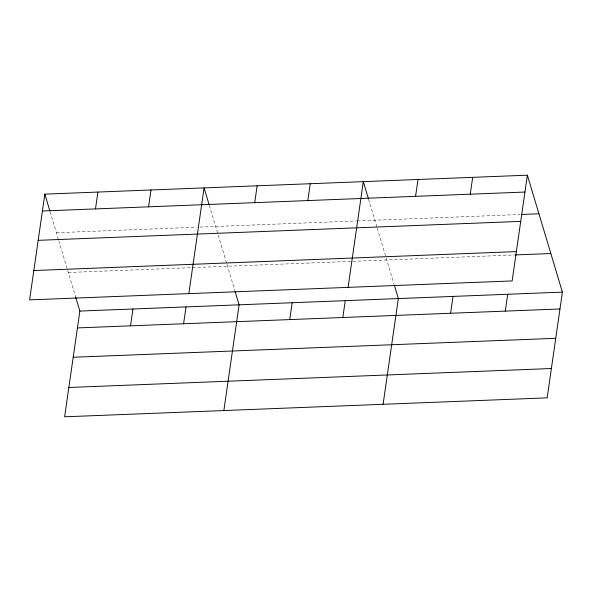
<?xml version="1.0" encoding="UTF-8"?>
<svg xmlns="http://www.w3.org/2000/svg" width="592" height="592" viewBox="0 0 592 592"><rect width="100%" height="100%" fill="white"/><g stroke="black" fill="none" stroke-linecap="round" stroke-linejoin="round"><path stroke-width="0.44" stroke-dasharray="2.96 2.22" d="M56.395 232.73L196.411 227.232M200.074 227.091L356.569 220.942M357.479 220.905L519.791 214.533M68.302 272.49L514.381 254.967M368.564 199.178L376.986 227.291M377.252 228.179L394.131 284.537M209.331 205.431L226.743 263.581M227.01 264.469L234.898 290.79M50.091 211.684L58.512 239.797M58.778 240.685L75.658 297.043"/><path stroke-width="0.89" d="M44.837 194.146L29.6 299.878L512.139 280.926L527.376 175.195L44.837 194.146L49.824 210.811M75.658 297.043L79.861 311.074L64.624 416.805L547.163 397.854L562.4 292.122L527.376 175.195M95.49 208.909L97.917 192.06M130.514 325.844L132.941 308.987M148.57 206.83L150.997 189.98M183.594 323.757L186.021 306.908M188.841 293.625L204.077 187.893L209.065 204.558M223.865 410.552L239.101 304.821L235.157 291.664M254.723 202.656L257.15 185.807M289.747 319.584L292.182 302.734M307.803 200.577L310.23 183.72M342.827 317.504L345.254 300.647M348.074 287.372L363.31 181.64L368.305 198.298M383.098 404.299L398.335 298.568L394.398 285.411M415.569 196.344L417.996 179.487M450.593 313.272L453.028 296.414M470.255 194.191L472.69 177.341M505.287 311.118L507.714 294.268M42.409 210.996L524.949 192.045M521.619 214.459L538.935 213.779M38.184 240.33L520.723 221.378M33.825 270.544L516.365 251.593M515.292 254.93L550.841 253.539M79.861 311.074L562.4 292.122M77.434 327.924L559.973 308.972M73.208 357.257L555.747 338.306M68.85 387.479L551.389 368.52"/></g></svg>
